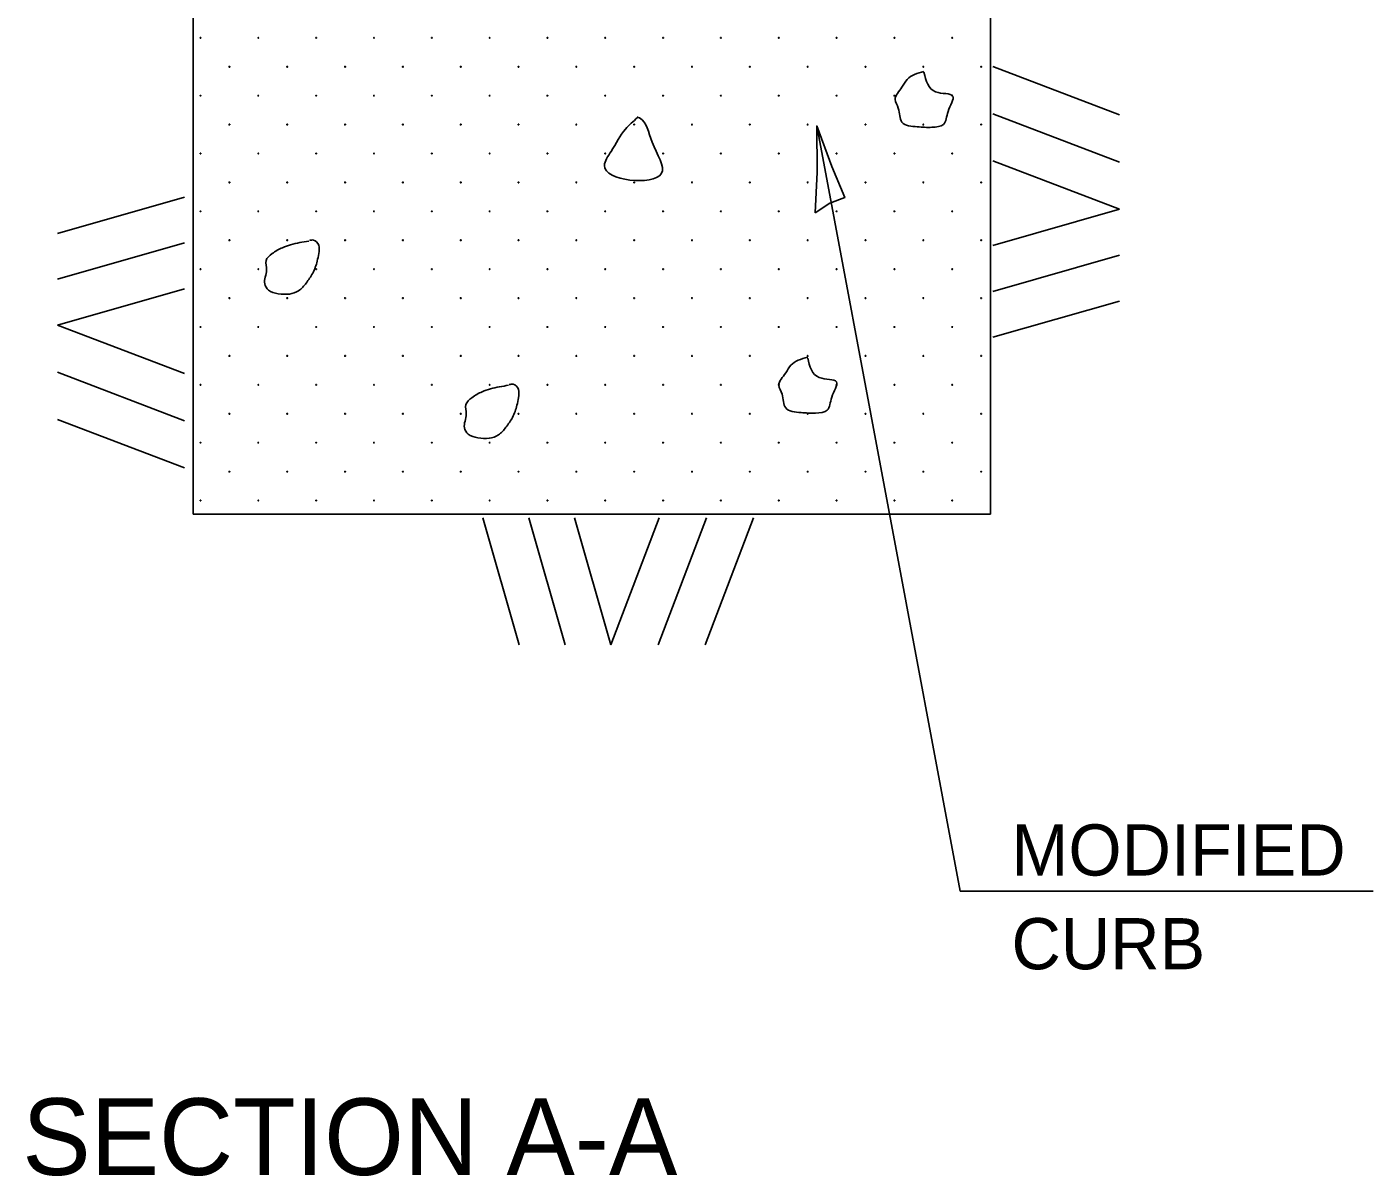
# Model space of a CAD drawing. Extents: x 98201 to 98881, y 99988 to 100428.
# Drawn here: x 98684.7 to 98763.7, y 100158.8 to 100226.2 of the extents above; entities that cross this region are included whole.
import ezdxf

# ---------------------------------------------------------------- set-up
doc = ezdxf.new("R2010")
doc.units = 0
for name, color, linetype in [('Design_PR_Back of Gutter or Curb line', 7, 'Continuous'), ('Design_PR_Roadway Notes', 7, 'Continuous'), ('Landscaping_Elements', 7, 'Continuous'), ('Level 11', 7, 'Continuous'), ('Level 53', 7, 'Continuous')]:
    doc.layers.add(name, color=color, linetype=linetype)

msp = doc.modelspace()

# ---------------------------------------------------------------- linework, layer by layer
at = {"layer": 'Design_PR_Back of Gutter or Curb line'}
for p, q in [((98694.419, 100303.851), (98694.419, 100197.651)), ((98741.219, 100197.651), (98741.219, 100303.851)), ((98694.419, 100197.651), (98741.219, 100197.651))]:
    msp.add_line(p, q, dxfattribs=at)
at = {"layer": 'Design_PR_Roadway Notes'}
for p, q in [((98731.027, 100220.43), (98739.439, 100175.53)), ((98739.439, 100175.53), (98763.676, 100175.53))]:
    msp.add_line(p, q, dxfattribs=at)
msp.add_lwpolyline([(98730.921, 100215.323), (98731.789, 100215.899), (98732.667, 100216.223), (98731.913, 100218.051), (98731.027, 100220.429), (98731.043, 100217.719)], close=True, dxfattribs=at)
at = {"layer": 'Landscaping_Elements'}
for p, q in [((98748.797, 100221.071), (98741.353, 100223.909)), ((98748.797, 100218.299), (98741.353, 100221.137)), ((98748.797, 100215.533), (98741.353, 100218.371)), ((98686.465, 100214.123), (98693.915, 100216.247)), ((98748.797, 100215.533), (98741.353, 100213.403)), ((98686.465, 100211.429), (98693.915, 100213.559)), ((98748.797, 100212.839), (98741.353, 100210.715)), ((98686.465, 100208.741), (98693.915, 100210.865)), ((98748.797, 100210.153), (98741.353, 100208.023)), ((98686.465, 100208.741), (98693.915, 100205.903)), ((98686.465, 100205.969), (98693.915, 100203.131)), ((98686.465, 100203.203), (98693.915, 100200.365)), ((98713.561, 100189.969), (98711.431, 100197.421)), ((98716.253, 100189.969), (98714.123, 100197.421)), ((98718.941, 100189.969), (98716.811, 100197.421)), ((98718.941, 100189.969), (98721.779, 100197.421)), ((98721.713, 100189.969), (98724.551, 100197.421)), ((98724.479, 100189.969), (98727.319, 100197.421))]:
    msp.add_line(p, q, dxfattribs=at)
at = {"layer": 'Level 11'}
for points in [[(98737.317, 100223.621), (98736.329, 100223.153), (98736.027, 100222.699), (98735.625, 100221.979), (98735.811, 100221.461), (98736.027, 100220.647), (98736.927, 100220.375), (98737.785, 100220.345), (98738.469, 100220.519), (98738.727, 100221.275), (98739.009, 100222.175), (98738.001, 100222.427), (98737.317, 100223.579)], [(98720.505, 100220.915), (98719.799, 100220.245), (98718.949, 100218.927), (98718.561, 100218.107), (98721.901, 100217.617), (98721.361, 100219.475), (98720.613, 100220.893), (98720.483, 100220.951)], [(98701.215, 100213.671), (98700.143, 100213.455), (98699.667, 100213.283), (98699.055, 100212.937), (98698.703, 100212.527), (98698.731, 100211.979), (98698.623, 100211.159), (98698.839, 100210.799), (98699.415, 100210.583), (98700.071, 100210.561), (98700.611, 100210.755), (98701.057, 100211.209), (98701.439, 100211.785), (98701.705, 100212.491), (98701.791, 100212.937), (98701.791, 100213.427), (98701.489, 100213.729), (98701.251, 100213.707)], [(98730.491, 100206.853), (98729.505, 100206.385), (98729.201, 100205.931), (98728.799, 100205.211), (98728.985, 100204.693), (98729.201, 100203.879), (98730.101, 100203.605), (98730.959, 100203.577), (98731.643, 100203.749), (98731.901, 100204.505), (98732.183, 100205.405), (98731.175, 100205.657), (98730.491, 100206.809)], [(98712.937, 100205.211), (98711.871, 100204.995), (98711.389, 100204.829), (98710.777, 100204.477), (98710.431, 100204.073), (98710.453, 100203.519), (98710.345, 100202.705), (98710.561, 100202.345), (98711.137, 100202.129), (98711.799, 100202.101), (98712.339, 100202.295), (98712.779, 100202.749), (98713.167, 100203.325), (98713.427, 100204.037), (98713.513, 100204.477), (98713.513, 100204.973), (98713.211, 100205.269), (98712.973, 100205.247)]]:
    msp.add_spline(points, degree=3, dxfattribs=at)
at = {"layer": 'Level 53'}
for centre in [(98694.853, 100225.598), (98698.247, 100225.598), (98701.641, 100225.598), (98705.035, 100225.598), (98708.43, 100225.598), (98711.824, 100225.598), (98715.218, 100225.598), (98718.612, 100225.598), (98722.006, 100225.598), (98725.4, 100225.598), (98728.794, 100225.598), (98732.188, 100225.598), (98735.583, 100225.598), (98738.977, 100225.598), (98696.55, 100223.901), (98699.944, 100223.901), (98703.338, 100223.901), (98706.733, 100223.901), (98710.127, 100223.901), (98713.521, 100223.901), (98716.915, 100223.901), (98720.309, 100223.901), (98723.703, 100223.901), (98727.097, 100223.901), (98730.491, 100223.901), (98733.885, 100223.901), (98737.28, 100223.901), (98740.674, 100223.901), (98694.853, 100222.204), (98698.247, 100222.204), (98701.641, 100222.204), (98705.035, 100222.204), (98708.43, 100222.204), (98711.824, 100222.204), (98715.218, 100222.204), (98718.612, 100222.204), (98722.006, 100222.204), (98725.4, 100222.204), (98728.794, 100222.204), (98732.188, 100222.204), (98735.583, 100222.204), (98738.977, 100222.204), (98696.55, 100220.507), (98699.944, 100220.507), (98703.338, 100220.507), (98706.733, 100220.507), (98710.127, 100220.507), (98713.521, 100220.507), (98716.915, 100220.507), (98720.309, 100220.507), (98723.703, 100220.507), (98727.097, 100220.507), (98730.491, 100220.507), (98733.885, 100220.507), (98737.28, 100220.507), (98740.674, 100220.507), (98694.853, 100218.81), (98698.247, 100218.81), (98701.641, 100218.81), (98705.035, 100218.81), (98708.43, 100218.81), (98711.824, 100218.81), (98715.218, 100218.81), (98718.612, 100218.81), (98722.006, 100218.81), (98725.4, 100218.81), (98728.794, 100218.81), (98732.188, 100218.81), (98735.583, 100218.81), (98738.977, 100218.81), (98696.55, 100217.113), (98699.944, 100217.113), (98703.338, 100217.113), (98706.733, 100217.113), (98710.127, 100217.113), (98713.521, 100217.113), (98716.915, 100217.113), (98720.309, 100217.113), (98723.703, 100217.113), (98727.097, 100217.113), (98730.491, 100217.113), (98733.885, 100217.113), (98737.28, 100217.113), (98740.674, 100217.113), (98694.853, 100215.415), (98698.247, 100215.415), (98701.641, 100215.415), (98705.035, 100215.415), (98708.43, 100215.415), (98711.824, 100215.415), (98715.218, 100215.415), (98718.612, 100215.415), (98722.006, 100215.415), (98725.4, 100215.415), (98728.794, 100215.415), (98732.188, 100215.415), (98735.583, 100215.415), (98738.977, 100215.415), (98696.55, 100213.718), (98699.944, 100213.718), (98703.338, 100213.718), (98706.733, 100213.718), (98710.127, 100213.718), (98713.521, 100213.718), (98716.915, 100213.718), (98720.309, 100213.718), (98723.703, 100213.718), (98727.097, 100213.718), (98730.491, 100213.718), (98733.885, 100213.718), (98737.28, 100213.718), (98740.674, 100213.718), (98694.853, 100212.021), (98698.247, 100212.021), (98701.641, 100212.021), (98705.035, 100212.021), (98708.43, 100212.021), (98711.824, 100212.021), (98715.218, 100212.021), (98718.612, 100212.021), (98722.006, 100212.021), (98725.4, 100212.021), (98728.794, 100212.021), (98732.188, 100212.021), (98735.583, 100212.021), (98738.977, 100212.021), (98696.55, 100210.324), (98699.944, 100210.324), (98703.338, 100210.324), (98706.733, 100210.324), (98710.127, 100210.324), (98713.521, 100210.324), (98716.915, 100210.324), (98720.309, 100210.324), (98723.703, 100210.324), (98727.097, 100210.324), (98730.491, 100210.324), (98733.885, 100210.324), (98737.28, 100210.324), (98740.674, 100210.324), (98694.853, 100208.627), (98698.247, 100208.627), (98701.641, 100208.627), (98705.035, 100208.627), (98708.43, 100208.627), (98711.824, 100208.627), (98715.218, 100208.627), (98718.612, 100208.627), (98722.006, 100208.627), (98725.4, 100208.627), (98728.794, 100208.627), (98732.188, 100208.627), (98735.583, 100208.627), (98738.977, 100208.627), (98696.55, 100206.93), (98699.944, 100206.93), (98703.338, 100206.93), (98706.733, 100206.93), (98710.127, 100206.93), (98713.521, 100206.93), (98716.915, 100206.93), (98720.309, 100206.93), (98723.703, 100206.93), (98727.097, 100206.93), (98730.491, 100206.93), (98733.885, 100206.93), (98737.28, 100206.93), (98740.674, 100206.93), (98694.853, 100205.233), (98698.247, 100205.233), (98701.641, 100205.233), (98705.035, 100205.233), (98708.43, 100205.233), (98711.824, 100205.233), (98715.218, 100205.233), (98718.612, 100205.233), (98722.006, 100205.233), (98725.4, 100205.233), (98728.794, 100205.233), (98732.188, 100205.233), (98735.583, 100205.233), (98738.977, 100205.233), (98696.55, 100203.536), (98699.944, 100203.536), (98703.338, 100203.536), (98706.733, 100203.536), (98710.127, 100203.536), (98713.521, 100203.536), (98716.915, 100203.536), (98720.309, 100203.536), (98723.703, 100203.536), (98727.097, 100203.536), (98730.491, 100203.536), (98733.885, 100203.536), (98737.28, 100203.536), (98740.674, 100203.536), (98694.853, 100201.839), (98698.247, 100201.839), (98701.641, 100201.839), (98705.035, 100201.839), (98708.43, 100201.839), (98711.824, 100201.839), (98715.218, 100201.839), (98718.612, 100201.839), (98722.006, 100201.839), (98725.4, 100201.839), (98728.794, 100201.839), (98732.188, 100201.839), (98735.583, 100201.839), (98738.977, 100201.839), (98696.55, 100200.142), (98699.944, 100200.142), (98703.338, 100200.142), (98706.733, 100200.142), (98710.127, 100200.142), (98713.521, 100200.142), (98716.915, 100200.142), (98720.309, 100200.142), (98723.703, 100200.142), (98727.097, 100200.142), (98730.491, 100200.142), (98733.885, 100200.142), (98737.28, 100200.142), (98740.674, 100200.142), (98694.853, 100198.445), (98698.247, 100198.445), (98701.641, 100198.445), (98705.035, 100198.445), (98708.43, 100198.445), (98711.824, 100198.445), (98715.218, 100198.445), (98718.612, 100198.445), (98722.006, 100198.445), (98725.4, 100198.445), (98728.794, 100198.445), (98732.188, 100198.445), (98735.583, 100198.445), (98738.977, 100198.445)]:
    msp.add_circle(centre, 0.024, dxfattribs=at)

# ---------------------------------------------------------------- texts
at = {"layer": 'Design_PR_Roadway Notes'}
for s, height, p in [('MODIFIED', 3, (98742.454, 100176.441)), ('CURB', 3, (98742.454, 100170.941)), ('SECTION A-A', 4.5, (98684.393, 100158.869))]:
    msp.add_text(s, height=height, dxfattribs=at).set_placement(p)

doc.saveas('drawing.dxf')
